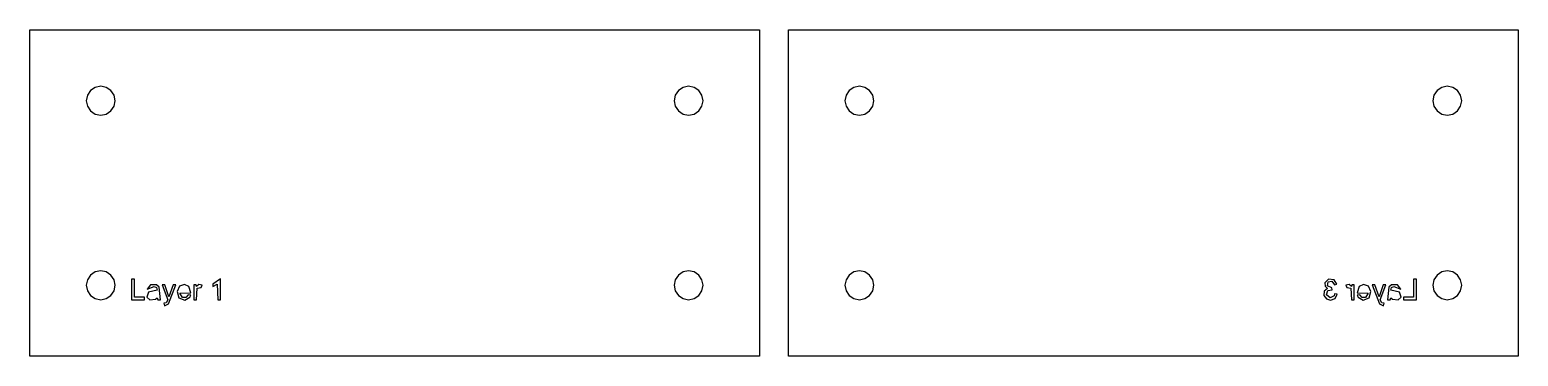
# Model space of a CAD drawing. Header units: metres. Extents: x -118 to 140, y -28 to 28.
import ezdxf

# ---------------------------------------------------------------- set-up
doc = ezdxf.new("R2010")
doc.units = ezdxf.units.M

msp = doc.modelspace()

# ---------------------------------------------------------------- linework, layer by layer
for points in [[(8.31, 28.31), (8.31, -28.31), (-118.31, -28.31), (-118.31, 28.31), (8.31, 28.31)], [(13.31, 28.31), (139.92, 28.31), (139.92, -28.31), (13.31, -28.31), (13.31, 28.31)], [(-105.04, 18.31), (-106, 18.5), (-106.96, 18.31), (-107.77, 17.77), (-108.31, 16.96), (-108.5, 16), (-108.31, 15.04), (-107.77, 14.23), (-106.96, 13.69), (-106, 13.5), (-105.04, 13.69), (-104.23, 14.23), (-103.69, 15.04), (-103.5, 16), (-103.69, 16.96), (-104.23, 17.77), (-105.04, 18.31)], [(-3.04, 18.31), (-4, 18.5), (-4.96, 18.31), (-5.77, 17.77), (-6.31, 16.96), (-6.5, 16), (-6.31, 15.04), (-5.77, 14.23), (-4.96, 13.69), (-4, 13.5), (-3.04, 13.69), (-2.23, 14.23), (-1.69, 15.04), (-1.5, 16), (-1.69, 16.96), (-2.23, 17.77), (-3.04, 18.31)], [(23.31, 15.04), (23.85, 14.23), (24.66, 13.69), (25.62, 13.5), (26.57, 13.69), (27.38, 14.23), (27.93, 15.04), (28.12, 16), (27.93, 16.96), (27.38, 17.77), (26.57, 18.31), (25.62, 18.5), (24.66, 18.31), (23.85, 17.77), (23.31, 16.96), (23.12, 16), (23.31, 15.04)], [(125.31, 15.04), (125.85, 14.23), (126.66, 13.69), (127.62, 13.5), (128.57, 13.69), (129.38, 14.23), (129.93, 15.04), (130.12, 16), (129.93, 16.96), (129.38, 17.77), (128.57, 18.31), (127.62, 18.5), (126.66, 18.31), (125.85, 17.77), (125.31, 16.96), (125.12, 16), (125.31, 15.04)], [(-105.04, -13.69), (-106, -13.5), (-106.96, -13.69), (-107.77, -14.23), (-108.31, -15.04), (-108.5, -16), (-108.31, -16.96), (-107.77, -17.77), (-106.96, -18.31), (-106, -18.5), (-105.04, -18.31), (-104.23, -17.77), (-103.69, -16.96), (-103.5, -16), (-103.69, -15.04), (-104.23, -14.23), (-105.04, -13.69)], [(-98.4, -18.08), (-100.16, -18.08), (-100.16, -14.92), (-100.63, -14.92), (-100.63, -18.5), (-98.4, -18.5), (-98.4, -18.08)], [(-85.24, -18.5), (-85.24, -14.91), (-86.56, -15.8), (-86.56, -16.23), (-85.82, -15.82), (-85.68, -18.5), (-85.24, -18.5)], [(-3.04, -13.69), (-4, -13.5), (-4.96, -13.69), (-5.77, -14.23), (-6.31, -15.04), (-6.5, -16), (-6.31, -16.96), (-5.77, -17.77), (-4.96, -18.31), (-4, -18.5), (-3.04, -18.31), (-2.23, -17.77), (-1.69, -16.96), (-1.5, -16), (-1.69, -15.04), (-2.23, -14.23), (-3.04, -13.69)], [(23.31, -16.96), (23.85, -17.77), (24.66, -18.31), (25.62, -18.5), (26.57, -18.31), (27.38, -17.77), (27.93, -16.96), (28.12, -16), (27.93, -15.04), (27.38, -14.23), (26.57, -13.69), (25.62, -13.5), (24.66, -13.69), (23.85, -14.23), (23.31, -15.04), (23.12, -16), (23.31, -16.96)], [(106.42, -16.18), (106.83, -16.56), (106.25, -17.01), (106.22, -17.8), (106.65, -18.35), (107.37, -18.56), (108.15, -18.28), (108.51, -17.56), (108.07, -17.5), (107.97, -17.82), (107.31, -18.2), (106.67, -17.69), (106.87, -16.92), (107.64, -16.81), (107.59, -16.42), (106.85, -16.09), (106.96, -15.43), (107.57, -15.29), (108.03, -15.91), (108.47, -15.83), (107.98, -15.06), (107, -14.97), (106.37, -15.6), (106.42, -16.18)], [(121.78, -14.92), (121.78, -18.08), (120.01, -18.08), (120.01, -18.5), (122.25, -18.5), (122.25, -14.92), (121.78, -14.92)], [(125.31, -16.96), (125.85, -17.77), (126.66, -18.31), (127.62, -18.5), (128.57, -18.31), (129.38, -17.77), (129.93, -16.96), (130.12, -16), (129.93, -15.04), (129.38, -14.23), (128.57, -13.69), (127.62, -13.5), (126.66, -13.69), (125.85, -14.23), (125.31, -15.04), (125.12, -16), (125.31, -16.96)], [(-95.84, -16.32), (-96.34, -15.9), (-97.38, -15.94), (-97.96, -16.65), (-96.73, -16.22), (-96.31, -16.41), (-96.23, -16.85), (-97.72, -17.22), (-98, -18.06), (-97.46, -18.53), (-96.48, -18.39), (-96.2, -18.18), (-96.11, -18.5), (-95.65, -18.5), (-95.84, -16.32)], [(-94.88, -15.91), (-95.36, -15.91), (-94.37, -18.5), (-94.63, -19.03), (-95.07, -19.11), (-94.92, -19.55), (-94.26, -19.21), (-92.98, -15.91), (-93.42, -15.91), (-94.16, -18.01), (-94.88, -15.91)], [(-91.21, -18.13), (-91.82, -18.14), (-92.29, -17.4), (-90.37, -17.32), (-90.69, -16.2), (-91.44, -15.85), (-92.35, -16.14), (-92.75, -17.1), (-92.42, -18.21), (-91.43, -18.56), (-90.53, -18.07), (-90.38, -17.72), (-90.83, -17.66), (-91.21, -18.13)], [(-89.27, -16.52), (-88.58, -16.4), (-88.42, -15.99), (-88.99, -15.86), (-89.38, -16.2), (-89.44, -15.91), (-89.83, -15.91), (-89.83, -18.5), (-89.39, -18.5), (-89.27, -16.52)], [(111.05, -15.91), (110.99, -16.2), (110.61, -15.86), (110.04, -15.99), (110.19, -16.4), (110.89, -16.52), (111.01, -18.5), (111.45, -18.5), (111.45, -15.91), (111.05, -15.91)], [(113.05, -18.56), (114.04, -18.21), (114.37, -17.1), (113.97, -16.14), (113.06, -15.85), (112.31, -16.2), (111.98, -17.32), (113.91, -17.4), (113.43, -18.14), (112.83, -18.13), (112.45, -17.66), (112, -17.72), (112.15, -18.07), (113.05, -18.56)], [(115.88, -19.21), (116.54, -19.55), (116.68, -19.11), (116.24, -19.03), (115.99, -18.5), (116.97, -15.91), (116.5, -15.91), (115.77, -18.01), (115.04, -15.91), (114.6, -15.91), (115.88, -19.21)], [(118.1, -18.39), (119.08, -18.53), (119.62, -18.06), (119.34, -17.22), (117.85, -16.85), (117.93, -16.41), (118.35, -16.22), (119.58, -16.65), (119, -15.94), (117.96, -15.9), (117.46, -16.32), (117.27, -18.5), (117.73, -18.5), (117.81, -18.18), (118.1, -18.39)]]:
    msp.add_lwpolyline(points)

doc.saveas('drawing.dxf')
